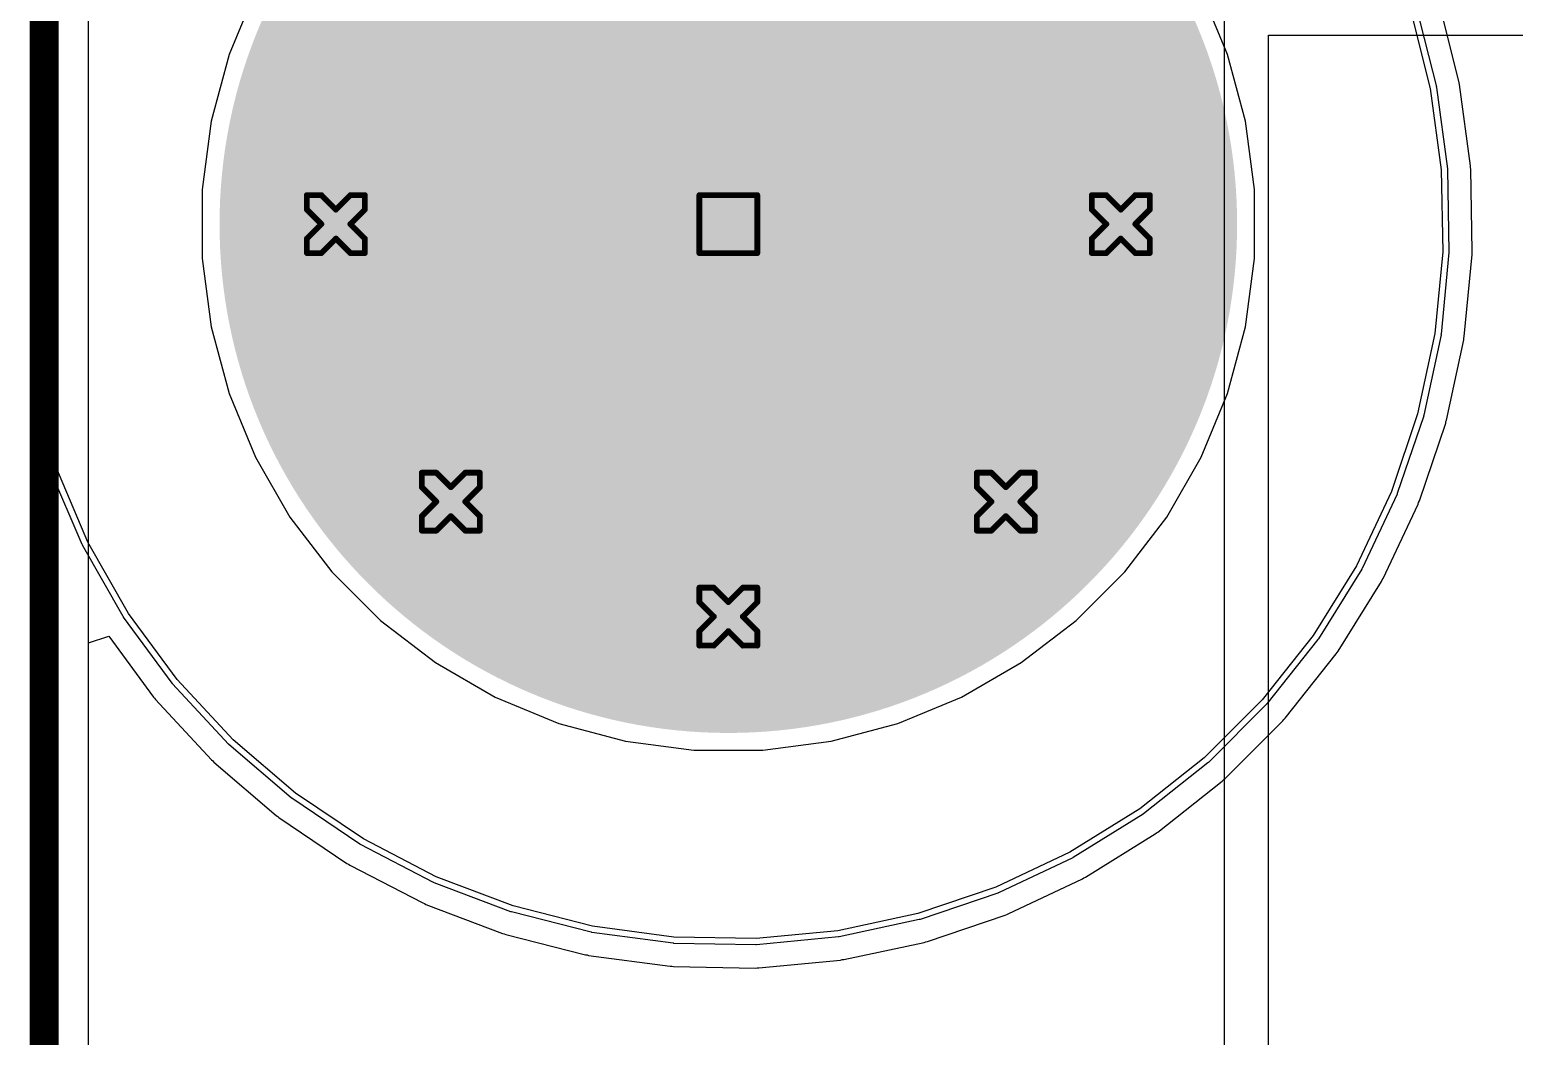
# Model space of a CAD drawing. Header units: inches. Extents: x -11 to 5379, y 0 to 5429.
# Drawn here: x -0.13 to 12.89, y 96.88 to 105.7 of the extents above; entities that cross this region are included whole.
import ezdxf

# ---------------------------------------------------------------- set-up
doc = ezdxf.new("R2010")
doc.units = ezdxf.units.IN
for name, color, linetype in [('Board Outline', 216, 'Continuous'), ('Bottom Layer', 5, 'Continuous'), ('Bottom Solder', 6, 'Continuous'), ('Drill Drawing', 1, 'Continuous'), ('GND', 16, 'Continuous'), ('Multi-Layer', 9, 'Continuous'), ('Pad Holes', 156, 'Continuous'), ('PWR', 76, 'Continuous'), ('Top Layer', 1, 'Continuous'), ('Top Solder', 216, 'Continuous'), ('Via Holes', 16, 'Continuous')]:
    doc.layers.add(name, color=color, linetype=linetype)

msp = doc.modelspace()

# ---------------------------------------------------------------- hatches: boundary and pattern name
at = {"layer": 'Bottom Layer'}
h = msp.add_hatch(color=5, dxfattribs=at)
edge = h.paths.add_edge_path()
edge.add_arc((6, 104), 4.36, 0, 360)
h = msp.add_hatch(color=5, dxfattribs=at)
edge = h.paths.add_edge_path()
edge.add_arc((2.558, 104), 0.3, 0, 360)
h = msp.add_hatch(color=5, dxfattribs=at)
edge = h.paths.add_edge_path()
edge.add_arc((9.442, 104), 0.3, 0, 360)
h = msp.add_hatch(color=5, dxfattribs=at)
edge = h.paths.add_edge_path()
edge.add_arc((3.566, 101.566), 0.3, 0, 360)
h = msp.add_hatch(color=5, dxfattribs=at)
edge = h.paths.add_edge_path()
edge.add_arc((8.434, 101.566), 0.3, 0, 360)
h = msp.add_hatch(color=5, dxfattribs=at)
edge = h.paths.add_edge_path()
edge.add_arc((6, 100.558), 0.3, 0, 360)
at = {"layer": 'Bottom Solder'}
h = msp.add_hatch(color=6, dxfattribs=at)
edge = h.paths.add_edge_path()
edge.add_arc((6, 104), 4.462, 0, 360)
at = {"layer": 'GND'}
h = msp.add_hatch(color=16, dxfattribs=at)
edge = h.paths.add_edge_path()
edge.add_arc((6, 104), 4.36, 0, 360)
h = msp.add_hatch(color=16, dxfattribs=at)
edge = h.paths.add_edge_path()
edge.add_arc((2.558, 104), 0.3, 0, 360)
h = msp.add_hatch(color=16, dxfattribs=at)
edge = h.paths.add_edge_path()
edge.add_arc((9.442, 104), 0.3, 0, 360)
h = msp.add_hatch(color=16, dxfattribs=at)
edge = h.paths.add_edge_path()
edge.add_arc((3.566, 101.566), 0.3, 0, 360)
h = msp.add_hatch(color=16, dxfattribs=at)
edge = h.paths.add_edge_path()
edge.add_arc((8.434, 101.566), 0.3, 0, 360)
h = msp.add_hatch(color=16, dxfattribs=at)
edge = h.paths.add_edge_path()
edge.add_arc((6, 100.558), 0.3, 0, 360)
at = {"layer": 'Multi-Layer'}
h = msp.add_hatch(color=9, dxfattribs=at)
edge = h.paths.add_edge_path()
edge.add_arc((6, 104), 4.36, 0, 360)
at = {"layer": 'Pad Holes'}
h = msp.add_hatch(color=7, dxfattribs=at)
edge = h.paths.add_edge_path()
edge.add_arc((6, 104), 2.5, 0, 360)
at = {"layer": 'PWR'}
h = msp.add_hatch(color=76, dxfattribs=at)
edge = h.paths.add_edge_path()
edge.add_arc((6, 104), 4.36, 0, 360)
h = msp.add_hatch(color=76, dxfattribs=at)
edge = h.paths.add_edge_path()
edge.add_arc((2.558, 104), 0.3, 0, 360)
h = msp.add_hatch(color=76, dxfattribs=at)
edge = h.paths.add_edge_path()
edge.add_arc((9.442, 104), 0.3, 0, 360)
h = msp.add_hatch(color=76, dxfattribs=at)
edge = h.paths.add_edge_path()
edge.add_arc((3.566, 101.566), 0.3, 0, 360)
h = msp.add_hatch(color=76, dxfattribs=at)
edge = h.paths.add_edge_path()
edge.add_arc((8.434, 101.566), 0.3, 0, 360)
h = msp.add_hatch(color=76, dxfattribs=at)
edge = h.paths.add_edge_path()
edge.add_arc((6, 100.558), 0.3, 0, 360)
at = {"layer": 'Top Layer'}
h = msp.add_hatch(color=1, dxfattribs=at)
edge = h.paths.add_edge_path()
edge.add_arc((6, 104), 4.36, 0, 360)
h = msp.add_hatch(color=1, dxfattribs=at)
edge = h.paths.add_edge_path()
edge.add_arc((2.558, 104), 0.3, 0, 360)
h = msp.add_hatch(color=1, dxfattribs=at)
edge = h.paths.add_edge_path()
edge.add_arc((9.442, 104), 0.3, 0, 360)
h = msp.add_hatch(color=1, dxfattribs=at)
edge = h.paths.add_edge_path()
edge.add_arc((3.566, 101.566), 0.3, 0, 360)
h = msp.add_hatch(color=1, dxfattribs=at)
edge = h.paths.add_edge_path()
edge.add_arc((8.434, 101.566), 0.3, 0, 360)
h = msp.add_hatch(color=1, dxfattribs=at)
edge = h.paths.add_edge_path()
edge.add_arc((6, 100.558), 0.3, 0, 360)
at = {"layer": 'Top Solder'}
h = msp.add_hatch(color=216, dxfattribs=at)
edge = h.paths.add_edge_path()
edge.add_arc((6, 104), 4.462, 0, 360)
at = {"layer": 'Via Holes'}
h = msp.add_hatch(color=7, dxfattribs=at)
edge = h.paths.add_edge_path()
edge.add_arc((2.558, 104), 0.15, 0, 360)
h = msp.add_hatch(color=7, dxfattribs=at)
edge = h.paths.add_edge_path()
edge.add_arc((9.442, 104), 0.15, 0, 360)
h = msp.add_hatch(color=7, dxfattribs=at)
edge = h.paths.add_edge_path()
edge.add_arc((3.566, 101.566), 0.15, 0, 360)
h = msp.add_hatch(color=7, dxfattribs=at)
edge = h.paths.add_edge_path()
edge.add_arc((8.434, 101.566), 0.15, 0, 360)
h = msp.add_hatch(color=7, dxfattribs=at)
edge = h.paths.add_edge_path()
edge.add_arc((6, 100.558), 0.15, 0, 360)

# ---------------------------------------------------------------- linework, layer by layer
at = {"layer": 'Board Outline'}
msp.add_lwpolyline([(0, 0, 0.254, 0.254, 0), (0, 110, 0.254, 0.254, 0)], format="xyseb", dxfattribs=at)
at = {"layer": 'Bottom Layer'}
for p, q in [((0, 102.22), (0, 110)), ((11.979, 105.888), (12.156, 105.19)), ((12.407, 105.254), (12.23, 105.951)), ((12.408, 105.239), (12.407, 105.254)), ((12.413, 105.224), (12.408, 105.239)), ((12.509, 104.511), (12.413, 105.224)), ((12.156, 105.19), (12.252, 104.477)), ((12.252, 104.477), (12.265, 103.757)), ((12.508, 104.496), (12.509, 104.511)), ((12.511, 104.481), (12.508, 104.496)), ((12.524, 103.762), (12.511, 104.481)), ((12.265, 103.757), (12.196, 103.04)), ((12.454, 103.015), (12.523, 103.732)), ((12.522, 103.747), (12.524, 103.762)), ((12.523, 103.732), (12.522, 103.747)), ((12.196, 103.04), (12.045, 102.336)), ((12.449, 102.986), (12.45, 103.001)), ((12.45, 103.001), (12.454, 103.015)), ((12.299, 102.282), (12.449, 102.986)), ((12.045, 102.336), (11.815, 101.655)), ((-0.001, 102.219), (0, 102.22)), ((0.102, 101.874), (-0.001, 102.219)), ((-0.001, 102.219), (-0.001, 102.219)), ((12.06, 101.572), (12.291, 102.254)), ((12.291, 102.254), (12.293, 102.268)), ((12.293, 102.268), (12.299, 102.282)), ((0.384, 101.212), (0.102, 101.874)), ((11.815, 101.655), (11.508, 101.004)), ((12.049, 101.544), (12.053, 101.559)), ((12.053, 101.559), (12.06, 101.572)), ((11.742, 100.893), (12.049, 101.544)), ((0.741, 100.586), (0.384, 101.212)), ((11.508, 101.004), (11.128, 100.392)), ((11.348, 100.255), (11.728, 100.867)), ((11.728, 100.867), (11.733, 100.881)), ((11.733, 100.881), (11.742, 100.893)), ((1.167, 100.006), (0.741, 100.586)), ((0.388, 100.328), (0.566, 100.386)), ((0.566, 100.386), (0.958, 99.853)), ((11.128, 100.392), (10.681, 99.828)), ((0.388, 9.672), (0.388, 100.328)), ((11.338, 100.244), (11.348, 100.255)), ((10.883, 99.667), (11.331, 100.231)), ((11.331, 100.231), (11.338, 100.244)), ((1.656, 99.479), (1.167, 100.006)), ((0.958, 99.853), (0.969, 99.843)), ((0.969, 99.843), (0.977, 99.83)), ((0.977, 99.83), (1.466, 99.302)), ((10.681, 99.828), (10.172, 99.319)), ((10.355, 99.136), (10.864, 99.645)), ((10.864, 99.645), (10.872, 99.657)), ((10.872, 99.657), (10.883, 99.667)), ((2.203, 99.01), (1.656, 99.479)), ((1.466, 99.302), (1.479, 99.294)), ((1.479, 99.294), (1.488, 99.282)), ((1.488, 99.282), (2.035, 98.814)), ((10.172, 99.319), (9.608, 98.872)), ((9.768, 98.669), (10.332, 99.116)), ((10.332, 99.116), (10.342, 99.128)), ((10.342, 99.128), (10.355, 99.136)), ((2.8, 98.608), (2.203, 99.01)), ((9.608, 98.872), (8.996, 98.492)), ((2.035, 98.814), (2.048, 98.806)), ((2.048, 98.806), (2.058, 98.796)), ((2.058, 98.796), (2.655, 98.393)), ((3.439, 98.277), (2.8, 98.608)), ((9.133, 98.272), (9.744, 98.652)), ((9.744, 98.652), (9.755, 98.662)), ((9.755, 98.662), (9.768, 98.669)), ((8.996, 98.492), (8.345, 98.185)), ((2.655, 98.393), (2.669, 98.388)), ((2.669, 98.388), (2.681, 98.378)), ((2.681, 98.378), (3.32, 98.047)), ((4.112, 98.021), (3.439, 98.277)), ((8.345, 98.185), (7.663, 97.955)), ((8.455, 97.951), (9.107, 98.258)), ((9.107, 98.258), (9.119, 98.267)), ((9.119, 98.267), (9.133, 98.272)), ((3.32, 98.047), (3.334, 98.043)), ((3.334, 98.043), (3.347, 98.035)), ((3.347, 98.035), (4.02, 97.779)), ((4.81, 97.844), (4.112, 98.021)), ((7.663, 97.955), (6.959, 97.804)), ((7.746, 97.709), (8.428, 97.94)), ((8.428, 97.94), (8.441, 97.947)), ((8.441, 97.947), (8.455, 97.951)), ((5.523, 97.748), (4.81, 97.844)), ((6.959, 97.804), (6.243, 97.735)), ((4.02, 97.779), (4.035, 97.777)), ((4.035, 97.777), (4.048, 97.77)), ((4.048, 97.77), (4.746, 97.593)), ((6.243, 97.735), (5.523, 97.748)), ((7.013, 97.551), (7.717, 97.701)), ((7.717, 97.701), (7.731, 97.707)), ((7.731, 97.707), (7.746, 97.709)), ((4.746, 97.593), (4.761, 97.592)), ((4.761, 97.592), (4.775, 97.587)), ((4.775, 97.587), (5.489, 97.492)), ((6.268, 97.477), (6.984, 97.546)), ((6.984, 97.546), (6.998, 97.55)), ((6.998, 97.55), (7.013, 97.551)), ((5.489, 97.492), (5.504, 97.492)), ((5.504, 97.492), (5.518, 97.489)), ((5.518, 97.489), (6.238, 97.476)), ((6.238, 97.476), (6.253, 97.478)), ((6.253, 97.478), (6.268, 97.477))]:
    msp.add_line(p, q, dxfattribs=at)
at = {"layer": 'Bottom Solder'}
for p, q in [((-0.055, 102.221), (-0.055, 110)), ((12.033, 105.901), (12.21, 105.204)), ((12.21, 105.204), (12.209, 105.2)), ((12.209, 105.2), (12.211, 105.197)), ((12.211, 105.197), (12.307, 104.484)), ((12.307, 104.484), (12.306, 104.481)), ((12.306, 104.481), (12.307, 104.478)), ((12.307, 104.478), (12.32, 103.758)), ((12.32, 103.752), (12.251, 103.035)), ((12.32, 103.758), (12.319, 103.755)), ((12.319, 103.755), (12.32, 103.752)), ((12.25, 103.029), (12.099, 102.325)), ((12.251, 103.035), (12.249, 103.032)), ((12.249, 103.032), (12.25, 103.029)), ((-0.056, 102.219), (-0.055, 102.221)), ((-0.053, 102.211), (-0.056, 102.219)), ((-0.054, 102.203), (-0.053, 102.211)), ((12.098, 102.319), (11.867, 101.637)), ((12.099, 102.325), (12.097, 102.322)), ((12.097, 102.322), (12.098, 102.319)), ((0.049, 101.858), (-0.054, 102.203)), ((0.051, 101.855), (0.049, 101.858)), ((0.051, 101.852), (0.051, 101.855)), ((0.333, 101.19), (0.051, 101.852)), ((11.865, 101.631), (11.558, 100.98)), ((11.867, 101.637), (11.865, 101.634)), ((11.865, 101.634), (11.865, 101.631)), ((0.336, 101.188), (0.333, 101.19)), ((0.336, 101.184), (0.336, 101.188)), ((0.693, 100.559), (0.336, 101.184)), ((11.555, 100.974), (11.175, 100.363)), ((11.558, 100.98), (11.555, 100.978)), ((11.555, 100.978), (11.555, 100.974)), ((0.695, 100.557), (0.693, 100.559)), ((0.696, 100.554), (0.695, 100.557)), ((1.122, 99.974), (0.696, 100.554)), ((11.171, 100.358), (10.724, 99.794)), ((11.172, 100.361), (11.171, 100.358)), ((11.175, 100.363), (11.172, 100.361)), ((1.125, 99.972), (1.122, 99.974)), ((1.126, 99.969), (1.125, 99.972)), ((1.616, 99.441), (1.126, 99.969)), ((10.72, 99.789), (10.211, 99.28)), ((10.721, 99.792), (10.72, 99.789)), ((10.724, 99.794), (10.721, 99.792)), ((1.619, 99.44), (1.616, 99.441)), ((1.62, 99.437), (1.619, 99.44)), ((2.167, 98.968), (1.62, 99.437)), ((10.206, 99.276), (9.642, 98.829)), ((10.207, 99.279), (10.206, 99.276)), ((10.211, 99.28), (10.207, 99.279)), ((2.17, 98.967), (2.167, 98.968)), ((2.172, 98.965), (2.17, 98.967)), ((2.769, 98.562), (2.172, 98.965)), ((9.637, 98.825), (9.025, 98.445)), ((9.639, 98.828), (9.637, 98.825)), ((9.642, 98.829), (9.639, 98.828)), ((2.772, 98.562), (2.769, 98.562)), ((2.775, 98.559), (2.772, 98.562)), ((3.414, 98.228), (2.775, 98.559)), ((9.02, 98.442), (8.369, 98.135)), ((9.022, 98.445), (9.02, 98.442)), ((9.025, 98.445), (9.022, 98.445)), ((3.417, 98.228), (3.414, 98.228)), ((3.419, 98.225), (3.417, 98.228)), ((4.092, 97.969), (3.419, 98.225)), ((8.363, 98.133), (7.681, 97.902)), ((8.365, 98.135), (8.363, 98.133)), ((8.369, 98.135), (8.365, 98.135)), ((4.096, 97.97), (4.092, 97.969)), ((4.098, 97.968), (4.096, 97.97)), ((4.796, 97.791), (4.098, 97.968)), ((4.799, 97.791), (4.796, 97.791)), ((4.802, 97.789), (4.799, 97.791)), ((5.516, 97.694), (4.802, 97.789)), ((7.675, 97.901), (6.971, 97.75)), ((7.677, 97.903), (7.675, 97.901)), ((7.681, 97.902), (7.677, 97.903)), ((5.519, 97.694), (5.516, 97.694)), ((5.522, 97.693), (5.519, 97.694)), ((6.242, 97.68), (5.522, 97.693)), ((6.245, 97.681), (6.242, 97.68)), ((6.248, 97.68), (6.245, 97.681)), ((6.965, 97.749), (6.248, 97.68)), ((6.967, 97.75), (6.965, 97.749)), ((6.971, 97.75), (6.967, 97.75))]:
    msp.add_line(p, q, dxfattribs=at)
at = {"layer": 'Drill Drawing'}
for points in [[(2.304, 104.127, 0.0508, 0.0508, 0), (2.304, 104.254, 0.0508, 0.0508, 0)], [(2.304, 104.254, 0.0508, 0.0508, 0), (2.431, 104.254, 0.0508, 0.0508, 0)], [(2.431, 104.254, 0.0508, 0.0508, 0), (2.558, 104.127, 0.0508, 0.0508, 0)], [(2.558, 104.127, 0.0508, 0.0508, 0), (2.685, 104.254, 0.0508, 0.0508, 0)], [(2.685, 104.254, 0.0508, 0.0508, 0), (2.812, 104.254, 0.0508, 0.0508, 0)], [(2.812, 104.127, 0.0508, 0.0508, 0), (2.812, 104.254, 0.0508, 0.0508, 0)], [(5.746, 104.254, 0.0508, 0.0508, 0), (6.254, 104.254, 0.0508, 0.0508, 0)], [(5.746, 103.746, 0.0508, 0.0508, 0), (5.746, 104.254, 0.0508, 0.0508, 0)], [(6.254, 103.746, 0.0508, 0.0508, 0), (6.254, 104.254, 0.0508, 0.0508, 0)], [(9.188, 104.127, 0.0508, 0.0508, 0), (9.188, 104.254, 0.0508, 0.0508, 0)], [(9.188, 104.254, 0.0508, 0.0508, 0), (9.315, 104.254, 0.0508, 0.0508, 0)], [(9.315, 104.254, 0.0508, 0.0508, 0), (9.442, 104.127, 0.0508, 0.0508, 0)], [(9.442, 104.127, 0.0508, 0.0508, 0), (9.569, 104.254, 0.0508, 0.0508, 0)], [(9.569, 104.254, 0.0508, 0.0508, 0), (9.696, 104.254, 0.0508, 0.0508, 0)], [(9.696, 104.127, 0.0508, 0.0508, 0), (9.696, 104.254, 0.0508, 0.0508, 0)], [(2.304, 104.127, 0.0508, 0.0508, 0), (2.431, 104, 0.0508, 0.0508, 0)], [(2.685, 104, 0.0508, 0.0508, 0), (2.812, 104.127, 0.0508, 0.0508, 0)], [(9.188, 104.127, 0.0508, 0.0508, 0), (9.315, 104, 0.0508, 0.0508, 0)], [(9.569, 104, 0.0508, 0.0508, 0), (9.696, 104.127, 0.0508, 0.0508, 0)], [(2.304, 103.873, 0.0508, 0.0508, 0), (2.431, 104, 0.0508, 0.0508, 0)], [(2.685, 104, 0.0508, 0.0508, 0), (2.812, 103.873, 0.0508, 0.0508, 0)], [(9.188, 103.873, 0.0508, 0.0508, 0), (9.315, 104, 0.0508, 0.0508, 0)], [(9.569, 104, 0.0508, 0.0508, 0), (9.696, 103.873, 0.0508, 0.0508, 0)], [(2.304, 103.746, 0.0508, 0.0508, 0), (2.304, 103.873, 0.0508, 0.0508, 0)], [(2.304, 103.746, 0.0508, 0.0508, 0), (2.431, 103.746, 0.0508, 0.0508, 0)], [(2.431, 103.746, 0.0508, 0.0508, 0), (2.558, 103.873, 0.0508, 0.0508, 0)], [(2.558, 103.873, 0.0508, 0.0508, 0), (2.685, 103.746, 0.0508, 0.0508, 0)], [(2.685, 103.746, 0.0508, 0.0508, 0), (2.812, 103.746, 0.0508, 0.0508, 0)], [(2.812, 103.746, 0.0508, 0.0508, 0), (2.812, 103.873, 0.0508, 0.0508, 0)], [(5.746, 103.746, 0.0508, 0.0508, 0), (6.254, 103.746, 0.0508, 0.0508, 0)], [(9.188, 103.746, 0.0508, 0.0508, 0), (9.188, 103.873, 0.0508, 0.0508, 0)], [(9.188, 103.746, 0.0508, 0.0508, 0), (9.315, 103.746, 0.0508, 0.0508, 0)], [(9.315, 103.746, 0.0508, 0.0508, 0), (9.442, 103.873, 0.0508, 0.0508, 0)], [(9.442, 103.873, 0.0508, 0.0508, 0), (9.569, 103.746, 0.0508, 0.0508, 0)], [(9.569, 103.746, 0.0508, 0.0508, 0), (9.696, 103.746, 0.0508, 0.0508, 0)], [(9.696, 103.746, 0.0508, 0.0508, 0), (9.696, 103.873, 0.0508, 0.0508, 0)], [(3.312, 101.693, 0.0508, 0.0508, 0), (3.312, 101.82, 0.0508, 0.0508, 0)], [(3.312, 101.82, 0.0508, 0.0508, 0), (3.439, 101.82, 0.0508, 0.0508, 0)], [(3.439, 101.82, 0.0508, 0.0508, 0), (3.566, 101.693, 0.0508, 0.0508, 0)], [(3.566, 101.693, 0.0508, 0.0508, 0), (3.693, 101.82, 0.0508, 0.0508, 0)], [(3.693, 101.82, 0.0508, 0.0508, 0), (3.82, 101.82, 0.0508, 0.0508, 0)], [(3.82, 101.693, 0.0508, 0.0508, 0), (3.82, 101.82, 0.0508, 0.0508, 0)], [(8.18, 101.693, 0.0508, 0.0508, 0), (8.18, 101.82, 0.0508, 0.0508, 0)], [(8.18, 101.82, 0.0508, 0.0508, 0), (8.307, 101.82, 0.0508, 0.0508, 0)], [(8.307, 101.82, 0.0508, 0.0508, 0), (8.434, 101.693, 0.0508, 0.0508, 0)], [(8.434, 101.693, 0.0508, 0.0508, 0), (8.561, 101.82, 0.0508, 0.0508, 0)], [(8.561, 101.82, 0.0508, 0.0508, 0), (8.688, 101.82, 0.0508, 0.0508, 0)], [(8.688, 101.693, 0.0508, 0.0508, 0), (8.688, 101.82, 0.0508, 0.0508, 0)], [(3.312, 101.693, 0.0508, 0.0508, 0), (3.439, 101.566, 0.0508, 0.0508, 0)], [(3.693, 101.566, 0.0508, 0.0508, 0), (3.82, 101.693, 0.0508, 0.0508, 0)], [(8.18, 101.693, 0.0508, 0.0508, 0), (8.307, 101.566, 0.0508, 0.0508, 0)], [(8.561, 101.566, 0.0508, 0.0508, 0), (8.688, 101.693, 0.0508, 0.0508, 0)], [(3.312, 101.439, 0.0508, 0.0508, 0), (3.439, 101.566, 0.0508, 0.0508, 0)], [(3.693, 101.566, 0.0508, 0.0508, 0), (3.82, 101.439, 0.0508, 0.0508, 0)], [(8.18, 101.439, 0.0508, 0.0508, 0), (8.307, 101.566, 0.0508, 0.0508, 0)], [(8.561, 101.566, 0.0508, 0.0508, 0), (8.688, 101.439, 0.0508, 0.0508, 0)], [(3.312, 101.312, 0.0508, 0.0508, 0), (3.312, 101.439, 0.0508, 0.0508, 0)], [(3.439, 101.312, 0.0508, 0.0508, 0), (3.566, 101.439, 0.0508, 0.0508, 0)], [(3.566, 101.439, 0.0508, 0.0508, 0), (3.693, 101.312, 0.0508, 0.0508, 0)], [(3.82, 101.312, 0.0508, 0.0508, 0), (3.82, 101.439, 0.0508, 0.0508, 0)], [(8.18, 101.312, 0.0508, 0.0508, 0), (8.18, 101.439, 0.0508, 0.0508, 0)], [(8.307, 101.312, 0.0508, 0.0508, 0), (8.434, 101.439, 0.0508, 0.0508, 0)], [(8.434, 101.439, 0.0508, 0.0508, 0), (8.561, 101.312, 0.0508, 0.0508, 0)], [(8.688, 101.312, 0.0508, 0.0508, 0), (8.688, 101.439, 0.0508, 0.0508, 0)], [(3.312, 101.312, 0.0508, 0.0508, 0), (3.439, 101.312, 0.0508, 0.0508, 0)], [(3.693, 101.312, 0.0508, 0.0508, 0), (3.82, 101.312, 0.0508, 0.0508, 0)], [(8.18, 101.312, 0.0508, 0.0508, 0), (8.307, 101.312, 0.0508, 0.0508, 0)], [(8.561, 101.312, 0.0508, 0.0508, 0), (8.688, 101.312, 0.0508, 0.0508, 0)], [(5.746, 100.685, 0.0508, 0.0508, 0), (5.746, 100.812, 0.0508, 0.0508, 0)], [(5.746, 100.812, 0.0508, 0.0508, 0), (5.873, 100.812, 0.0508, 0.0508, 0)], [(5.873, 100.812, 0.0508, 0.0508, 0), (6, 100.685, 0.0508, 0.0508, 0)], [(6, 100.685, 0.0508, 0.0508, 0), (6.127, 100.812, 0.0508, 0.0508, 0)], [(6.127, 100.812, 0.0508, 0.0508, 0), (6.254, 100.812, 0.0508, 0.0508, 0)], [(6.254, 100.685, 0.0508, 0.0508, 0), (6.254, 100.812, 0.0508, 0.0508, 0)], [(5.746, 100.685, 0.0508, 0.0508, 0), (5.873, 100.558, 0.0508, 0.0508, 0)], [(6.127, 100.558, 0.0508, 0.0508, 0), (6.254, 100.685, 0.0508, 0.0508, 0)], [(5.746, 100.431, 0.0508, 0.0508, 0), (5.873, 100.558, 0.0508, 0.0508, 0)], [(6.127, 100.558, 0.0508, 0.0508, 0), (6.254, 100.431, 0.0508, 0.0508, 0)], [(5.746, 100.304, 0.0508, 0.0508, 0), (5.746, 100.431, 0.0508, 0.0508, 0)], [(5.873, 100.304, 0.0508, 0.0508, 0), (6, 100.431, 0.0508, 0.0508, 0)], [(6, 100.431, 0.0508, 0.0508, 0), (6.127, 100.304, 0.0508, 0.0508, 0)], [(6.254, 100.304, 0.0508, 0.0508, 0), (6.254, 100.431, 0.0508, 0.0508, 0)], [(5.746, 100.304, 0.0508, 0.0508, 0), (5.873, 100.304, 0.0508, 0.0508, 0)], [(6.127, 100.304, 0.0508, 0.0508, 0), (6.254, 100.304, 0.0508, 0.0508, 0)]]:
    msp.add_lwpolyline(points, format="xyseb", dxfattribs=at)
for points in [[(2.291, 104.254, 0.0254, 0.0254, 1), (2.317, 104.254, 0.0254, 0.0254, 1)], [(2.291, 104.254, 0.0254, 0.0254, 1), (2.317, 104.254, 0.0254, 0.0254, 1)], [(2.418, 104.254, 0.0254, 0.0254, 1), (2.444, 104.254, 0.0254, 0.0254, 1)], [(2.418, 104.254, 0.0254, 0.0254, 1), (2.444, 104.254, 0.0254, 0.0254, 1)], [(2.672, 104.254, 0.0254, 0.0254, 1), (2.698, 104.254, 0.0254, 0.0254, 1)], [(2.672, 104.254, 0.0254, 0.0254, 1), (2.698, 104.254, 0.0254, 0.0254, 1)], [(2.799, 104.254, 0.0254, 0.0254, 1), (2.825, 104.254, 0.0254, 0.0254, 1)], [(2.799, 104.254, 0.0254, 0.0254, 1), (2.825, 104.254, 0.0254, 0.0254, 1)], [(5.733, 104.254, 0.0254, 0.0254, 1), (5.759, 104.254, 0.0254, 0.0254, 1)], [(5.733, 104.254, 0.0254, 0.0254, 1), (5.759, 104.254, 0.0254, 0.0254, 1)], [(6.241, 104.254, 0.0254, 0.0254, 1), (6.267, 104.254, 0.0254, 0.0254, 1)], [(6.241, 104.254, 0.0254, 0.0254, 1), (6.267, 104.254, 0.0254, 0.0254, 1)], [(9.175, 104.254, 0.0254, 0.0254, 1), (9.201, 104.254, 0.0254, 0.0254, 1)], [(9.175, 104.254, 0.0254, 0.0254, 1), (9.201, 104.254, 0.0254, 0.0254, 1)], [(9.302, 104.254, 0.0254, 0.0254, 1), (9.328, 104.254, 0.0254, 0.0254, 1)], [(9.302, 104.254, 0.0254, 0.0254, 1), (9.328, 104.254, 0.0254, 0.0254, 1)], [(9.556, 104.254, 0.0254, 0.0254, 1), (9.582, 104.254, 0.0254, 0.0254, 1)], [(9.556, 104.254, 0.0254, 0.0254, 1), (9.582, 104.254, 0.0254, 0.0254, 1)], [(9.683, 104.254, 0.0254, 0.0254, 1), (9.709, 104.254, 0.0254, 0.0254, 1)], [(9.683, 104.254, 0.0254, 0.0254, 1), (9.709, 104.254, 0.0254, 0.0254, 1)], [(2.291, 104.127, 0.0254, 0.0254, 1), (2.317, 104.127, 0.0254, 0.0254, 1)], [(2.291, 104.127, 0.0254, 0.0254, 1), (2.317, 104.127, 0.0254, 0.0254, 1)], [(2.545, 104.127, 0.0254, 0.0254, 1), (2.571, 104.127, 0.0254, 0.0254, 1)], [(2.545, 104.127, 0.0254, 0.0254, 1), (2.571, 104.127, 0.0254, 0.0254, 1)], [(2.799, 104.127, 0.0254, 0.0254, 1), (2.825, 104.127, 0.0254, 0.0254, 1)], [(2.799, 104.127, 0.0254, 0.0254, 1), (2.825, 104.127, 0.0254, 0.0254, 1)], [(9.175, 104.127, 0.0254, 0.0254, 1), (9.201, 104.127, 0.0254, 0.0254, 1)], [(9.175, 104.127, 0.0254, 0.0254, 1), (9.201, 104.127, 0.0254, 0.0254, 1)], [(9.429, 104.127, 0.0254, 0.0254, 1), (9.455, 104.127, 0.0254, 0.0254, 1)], [(9.429, 104.127, 0.0254, 0.0254, 1), (9.455, 104.127, 0.0254, 0.0254, 1)], [(9.683, 104.127, 0.0254, 0.0254, 1), (9.709, 104.127, 0.0254, 0.0254, 1)], [(9.683, 104.127, 0.0254, 0.0254, 1), (9.709, 104.127, 0.0254, 0.0254, 1)], [(2.418, 104, 0.0254, 0.0254, 1), (2.444, 104, 0.0254, 0.0254, 1)], [(2.418, 104, 0.0254, 0.0254, 1), (2.444, 104, 0.0254, 0.0254, 1)], [(2.672, 104, 0.0254, 0.0254, 1), (2.698, 104, 0.0254, 0.0254, 1)], [(2.672, 104, 0.0254, 0.0254, 1), (2.698, 104, 0.0254, 0.0254, 1)], [(9.302, 104, 0.0254, 0.0254, 1), (9.328, 104, 0.0254, 0.0254, 1)], [(9.302, 104, 0.0254, 0.0254, 1), (9.328, 104, 0.0254, 0.0254, 1)], [(9.556, 104, 0.0254, 0.0254, 1), (9.582, 104, 0.0254, 0.0254, 1)], [(9.556, 104, 0.0254, 0.0254, 1), (9.582, 104, 0.0254, 0.0254, 1)], [(2.291, 103.873, 0.0254, 0.0254, 1), (2.317, 103.873, 0.0254, 0.0254, 1)], [(2.291, 103.873, 0.0254, 0.0254, 1), (2.317, 103.873, 0.0254, 0.0254, 1)], [(2.291, 103.746, 0.0254, 0.0254, 1), (2.317, 103.746, 0.0254, 0.0254, 1)], [(2.291, 103.746, 0.0254, 0.0254, 1), (2.317, 103.746, 0.0254, 0.0254, 1)], [(2.418, 103.746, 0.0254, 0.0254, 1), (2.444, 103.746, 0.0254, 0.0254, 1)], [(2.418, 103.746, 0.0254, 0.0254, 1), (2.444, 103.746, 0.0254, 0.0254, 1)], [(2.545, 103.873, 0.0254, 0.0254, 1), (2.571, 103.873, 0.0254, 0.0254, 1)], [(2.545, 103.873, 0.0254, 0.0254, 1), (2.571, 103.873, 0.0254, 0.0254, 1)], [(2.672, 103.746, 0.0254, 0.0254, 1), (2.698, 103.746, 0.0254, 0.0254, 1)], [(2.672, 103.746, 0.0254, 0.0254, 1), (2.698, 103.746, 0.0254, 0.0254, 1)], [(2.799, 103.873, 0.0254, 0.0254, 1), (2.825, 103.873, 0.0254, 0.0254, 1)], [(2.799, 103.873, 0.0254, 0.0254, 1), (2.825, 103.873, 0.0254, 0.0254, 1)], [(2.799, 103.746, 0.0254, 0.0254, 1), (2.825, 103.746, 0.0254, 0.0254, 1)], [(2.799, 103.746, 0.0254, 0.0254, 1), (2.825, 103.746, 0.0254, 0.0254, 1)], [(5.733, 103.746, 0.0254, 0.0254, 1), (5.759, 103.746, 0.0254, 0.0254, 1)], [(5.733, 103.746, 0.0254, 0.0254, 1), (5.759, 103.746, 0.0254, 0.0254, 1)], [(6.241, 103.746, 0.0254, 0.0254, 1), (6.267, 103.746, 0.0254, 0.0254, 1)], [(6.241, 103.746, 0.0254, 0.0254, 1), (6.267, 103.746, 0.0254, 0.0254, 1)], [(9.175, 103.873, 0.0254, 0.0254, 1), (9.201, 103.873, 0.0254, 0.0254, 1)], [(9.175, 103.873, 0.0254, 0.0254, 1), (9.201, 103.873, 0.0254, 0.0254, 1)], [(9.175, 103.746, 0.0254, 0.0254, 1), (9.201, 103.746, 0.0254, 0.0254, 1)], [(9.175, 103.746, 0.0254, 0.0254, 1), (9.201, 103.746, 0.0254, 0.0254, 1)], [(9.302, 103.746, 0.0254, 0.0254, 1), (9.328, 103.746, 0.0254, 0.0254, 1)], [(9.302, 103.746, 0.0254, 0.0254, 1), (9.328, 103.746, 0.0254, 0.0254, 1)], [(9.429, 103.873, 0.0254, 0.0254, 1), (9.455, 103.873, 0.0254, 0.0254, 1)], [(9.429, 103.873, 0.0254, 0.0254, 1), (9.455, 103.873, 0.0254, 0.0254, 1)], [(9.556, 103.746, 0.0254, 0.0254, 1), (9.582, 103.746, 0.0254, 0.0254, 1)], [(9.556, 103.746, 0.0254, 0.0254, 1), (9.582, 103.746, 0.0254, 0.0254, 1)], [(9.683, 103.873, 0.0254, 0.0254, 1), (9.709, 103.873, 0.0254, 0.0254, 1)], [(9.683, 103.873, 0.0254, 0.0254, 1), (9.709, 103.873, 0.0254, 0.0254, 1)], [(9.683, 103.746, 0.0254, 0.0254, 1), (9.709, 103.746, 0.0254, 0.0254, 1)], [(9.683, 103.746, 0.0254, 0.0254, 1), (9.709, 103.746, 0.0254, 0.0254, 1)], [(3.299, 101.82, 0.0254, 0.0254, 1), (3.325, 101.82, 0.0254, 0.0254, 1)], [(3.299, 101.82, 0.0254, 0.0254, 1), (3.325, 101.82, 0.0254, 0.0254, 1)], [(3.426, 101.82, 0.0254, 0.0254, 1), (3.452, 101.82, 0.0254, 0.0254, 1)], [(3.426, 101.82, 0.0254, 0.0254, 1), (3.452, 101.82, 0.0254, 0.0254, 1)], [(3.68, 101.82, 0.0254, 0.0254, 1), (3.706, 101.82, 0.0254, 0.0254, 1)], [(3.68, 101.82, 0.0254, 0.0254, 1), (3.706, 101.82, 0.0254, 0.0254, 1)], [(3.807, 101.82, 0.0254, 0.0254, 1), (3.833, 101.82, 0.0254, 0.0254, 1)], [(3.807, 101.82, 0.0254, 0.0254, 1), (3.833, 101.82, 0.0254, 0.0254, 1)], [(8.167, 101.82, 0.0254, 0.0254, 1), (8.193, 101.82, 0.0254, 0.0254, 1)], [(8.167, 101.82, 0.0254, 0.0254, 1), (8.193, 101.82, 0.0254, 0.0254, 1)], [(8.294, 101.82, 0.0254, 0.0254, 1), (8.32, 101.82, 0.0254, 0.0254, 1)], [(8.294, 101.82, 0.0254, 0.0254, 1), (8.32, 101.82, 0.0254, 0.0254, 1)], [(8.548, 101.82, 0.0254, 0.0254, 1), (8.574, 101.82, 0.0254, 0.0254, 1)], [(8.548, 101.82, 0.0254, 0.0254, 1), (8.574, 101.82, 0.0254, 0.0254, 1)], [(8.675, 101.82, 0.0254, 0.0254, 1), (8.701, 101.82, 0.0254, 0.0254, 1)], [(8.675, 101.82, 0.0254, 0.0254, 1), (8.701, 101.82, 0.0254, 0.0254, 1)], [(3.299, 101.693, 0.0254, 0.0254, 1), (3.325, 101.693, 0.0254, 0.0254, 1)], [(3.299, 101.693, 0.0254, 0.0254, 1), (3.325, 101.693, 0.0254, 0.0254, 1)], [(3.553, 101.693, 0.0254, 0.0254, 1), (3.579, 101.693, 0.0254, 0.0254, 1)], [(3.553, 101.693, 0.0254, 0.0254, 1), (3.579, 101.693, 0.0254, 0.0254, 1)], [(3.807, 101.693, 0.0254, 0.0254, 1), (3.833, 101.693, 0.0254, 0.0254, 1)], [(3.807, 101.693, 0.0254, 0.0254, 1), (3.833, 101.693, 0.0254, 0.0254, 1)], [(8.167, 101.693, 0.0254, 0.0254, 1), (8.193, 101.693, 0.0254, 0.0254, 1)], [(8.167, 101.693, 0.0254, 0.0254, 1), (8.193, 101.693, 0.0254, 0.0254, 1)], [(8.421, 101.693, 0.0254, 0.0254, 1), (8.447, 101.693, 0.0254, 0.0254, 1)], [(8.421, 101.693, 0.0254, 0.0254, 1), (8.447, 101.693, 0.0254, 0.0254, 1)], [(8.675, 101.693, 0.0254, 0.0254, 1), (8.701, 101.693, 0.0254, 0.0254, 1)], [(8.675, 101.693, 0.0254, 0.0254, 1), (8.701, 101.693, 0.0254, 0.0254, 1)], [(3.426, 101.566, 0.0254, 0.0254, 1), (3.452, 101.566, 0.0254, 0.0254, 1)], [(3.426, 101.566, 0.0254, 0.0254, 1), (3.452, 101.566, 0.0254, 0.0254, 1)], [(3.68, 101.566, 0.0254, 0.0254, 1), (3.706, 101.566, 0.0254, 0.0254, 1)], [(3.68, 101.566, 0.0254, 0.0254, 1), (3.706, 101.566, 0.0254, 0.0254, 1)], [(8.294, 101.566, 0.0254, 0.0254, 1), (8.32, 101.566, 0.0254, 0.0254, 1)], [(8.294, 101.566, 0.0254, 0.0254, 1), (8.32, 101.566, 0.0254, 0.0254, 1)], [(8.548, 101.566, 0.0254, 0.0254, 1), (8.574, 101.566, 0.0254, 0.0254, 1)], [(8.548, 101.566, 0.0254, 0.0254, 1), (8.574, 101.566, 0.0254, 0.0254, 1)], [(3.299, 101.439, 0.0254, 0.0254, 1), (3.325, 101.439, 0.0254, 0.0254, 1)], [(3.299, 101.439, 0.0254, 0.0254, 1), (3.325, 101.439, 0.0254, 0.0254, 1)], [(3.553, 101.439, 0.0254, 0.0254, 1), (3.579, 101.439, 0.0254, 0.0254, 1)], [(3.553, 101.439, 0.0254, 0.0254, 1), (3.579, 101.439, 0.0254, 0.0254, 1)], [(3.807, 101.439, 0.0254, 0.0254, 1), (3.833, 101.439, 0.0254, 0.0254, 1)], [(3.807, 101.439, 0.0254, 0.0254, 1), (3.833, 101.439, 0.0254, 0.0254, 1)], [(8.167, 101.439, 0.0254, 0.0254, 1), (8.193, 101.439, 0.0254, 0.0254, 1)], [(8.167, 101.439, 0.0254, 0.0254, 1), (8.193, 101.439, 0.0254, 0.0254, 1)], [(8.421, 101.439, 0.0254, 0.0254, 1), (8.447, 101.439, 0.0254, 0.0254, 1)], [(8.421, 101.439, 0.0254, 0.0254, 1), (8.447, 101.439, 0.0254, 0.0254, 1)], [(8.675, 101.439, 0.0254, 0.0254, 1), (8.701, 101.439, 0.0254, 0.0254, 1)], [(8.675, 101.439, 0.0254, 0.0254, 1), (8.701, 101.439, 0.0254, 0.0254, 1)], [(3.299, 101.312, 0.0254, 0.0254, 1), (3.325, 101.312, 0.0254, 0.0254, 1)], [(3.299, 101.312, 0.0254, 0.0254, 1), (3.325, 101.312, 0.0254, 0.0254, 1)], [(3.426, 101.312, 0.0254, 0.0254, 1), (3.452, 101.312, 0.0254, 0.0254, 1)], [(3.426, 101.312, 0.0254, 0.0254, 1), (3.452, 101.312, 0.0254, 0.0254, 1)], [(3.68, 101.312, 0.0254, 0.0254, 1), (3.706, 101.312, 0.0254, 0.0254, 1)], [(3.68, 101.312, 0.0254, 0.0254, 1), (3.706, 101.312, 0.0254, 0.0254, 1)], [(3.807, 101.312, 0.0254, 0.0254, 1), (3.833, 101.312, 0.0254, 0.0254, 1)], [(3.807, 101.312, 0.0254, 0.0254, 1), (3.833, 101.312, 0.0254, 0.0254, 1)], [(8.167, 101.312, 0.0254, 0.0254, 1), (8.193, 101.312, 0.0254, 0.0254, 1)], [(8.167, 101.312, 0.0254, 0.0254, 1), (8.193, 101.312, 0.0254, 0.0254, 1)], [(8.294, 101.312, 0.0254, 0.0254, 1), (8.32, 101.312, 0.0254, 0.0254, 1)], [(8.294, 101.312, 0.0254, 0.0254, 1), (8.32, 101.312, 0.0254, 0.0254, 1)], [(8.548, 101.312, 0.0254, 0.0254, 1), (8.574, 101.312, 0.0254, 0.0254, 1)], [(8.548, 101.312, 0.0254, 0.0254, 1), (8.574, 101.312, 0.0254, 0.0254, 1)], [(8.675, 101.312, 0.0254, 0.0254, 1), (8.701, 101.312, 0.0254, 0.0254, 1)], [(8.675, 101.312, 0.0254, 0.0254, 1), (8.701, 101.312, 0.0254, 0.0254, 1)], [(5.733, 100.812, 0.0254, 0.0254, 1), (5.759, 100.812, 0.0254, 0.0254, 1)], [(5.733, 100.812, 0.0254, 0.0254, 1), (5.759, 100.812, 0.0254, 0.0254, 1)], [(5.86, 100.812, 0.0254, 0.0254, 1), (5.886, 100.812, 0.0254, 0.0254, 1)], [(5.86, 100.812, 0.0254, 0.0254, 1), (5.886, 100.812, 0.0254, 0.0254, 1)], [(6.114, 100.812, 0.0254, 0.0254, 1), (6.14, 100.812, 0.0254, 0.0254, 1)], [(6.114, 100.812, 0.0254, 0.0254, 1), (6.14, 100.812, 0.0254, 0.0254, 1)], [(6.241, 100.812, 0.0254, 0.0254, 1), (6.267, 100.812, 0.0254, 0.0254, 1)], [(6.241, 100.812, 0.0254, 0.0254, 1), (6.267, 100.812, 0.0254, 0.0254, 1)], [(5.733, 100.685, 0.0254, 0.0254, 1), (5.759, 100.685, 0.0254, 0.0254, 1)], [(5.733, 100.685, 0.0254, 0.0254, 1), (5.759, 100.685, 0.0254, 0.0254, 1)], [(5.987, 100.685, 0.0254, 0.0254, 1), (6.013, 100.685, 0.0254, 0.0254, 1)], [(5.987, 100.685, 0.0254, 0.0254, 1), (6.013, 100.685, 0.0254, 0.0254, 1)], [(6.241, 100.685, 0.0254, 0.0254, 1), (6.267, 100.685, 0.0254, 0.0254, 1)], [(6.241, 100.685, 0.0254, 0.0254, 1), (6.267, 100.685, 0.0254, 0.0254, 1)], [(5.86, 100.558, 0.0254, 0.0254, 1), (5.886, 100.558, 0.0254, 0.0254, 1)], [(5.86, 100.558, 0.0254, 0.0254, 1), (5.886, 100.558, 0.0254, 0.0254, 1)], [(6.114, 100.558, 0.0254, 0.0254, 1), (6.14, 100.558, 0.0254, 0.0254, 1)], [(6.114, 100.558, 0.0254, 0.0254, 1), (6.14, 100.558, 0.0254, 0.0254, 1)], [(5.733, 100.431, 0.0254, 0.0254, 1), (5.759, 100.431, 0.0254, 0.0254, 1)], [(5.733, 100.431, 0.0254, 0.0254, 1), (5.759, 100.431, 0.0254, 0.0254, 1)], [(5.987, 100.431, 0.0254, 0.0254, 1), (6.013, 100.431, 0.0254, 0.0254, 1)], [(5.987, 100.431, 0.0254, 0.0254, 1), (6.013, 100.431, 0.0254, 0.0254, 1)], [(6.241, 100.431, 0.0254, 0.0254, 1), (6.267, 100.431, 0.0254, 0.0254, 1)], [(6.241, 100.431, 0.0254, 0.0254, 1), (6.267, 100.431, 0.0254, 0.0254, 1)], [(5.733, 100.304, 0.0254, 0.0254, 1), (5.759, 100.304, 0.0254, 0.0254, 1)], [(5.733, 100.304, 0.0254, 0.0254, 1), (5.759, 100.304, 0.0254, 0.0254, 1)], [(5.86, 100.304, 0.0254, 0.0254, 1), (5.886, 100.304, 0.0254, 0.0254, 1)], [(5.86, 100.304, 0.0254, 0.0254, 1), (5.886, 100.304, 0.0254, 0.0254, 1)], [(6.114, 100.304, 0.0254, 0.0254, 1), (6.14, 100.304, 0.0254, 0.0254, 1)], [(6.114, 100.304, 0.0254, 0.0254, 1), (6.14, 100.304, 0.0254, 0.0254, 1)], [(6.241, 100.304, 0.0254, 0.0254, 1), (6.267, 100.304, 0.0254, 0.0254, 1)], [(6.241, 100.304, 0.0254, 0.0254, 1), (6.267, 100.304, 0.0254, 0.0254, 1)]]:
    msp.add_lwpolyline(points, format="xyseb", close=True, dxfattribs=at)
at = {"layer": 'GND'}
for p, q in [((0.388, 0.388), (0.388, 109.612)), ((10.349, 106.045), (10.349, 7.62)), ((10.737, 44.536), (10.737, 105.657)), ((10.737, 105.657), (111.658, 105.657))]:
    msp.add_line(p, q, dxfattribs=at)
at = {"layer": 'PWR'}
for p, q in [((0.388, 41.681), (0.388, 109.612)), ((1.853, 106.045), (1.621, 105.486)), ((10.379, 105.486), (10.147, 106.045)), ((1.621, 105.486), (1.465, 104.902)), ((10.535, 104.902), (10.379, 105.486)), ((1.465, 104.902), (1.386, 104.302)), ((10.614, 104.302), (10.535, 104.902)), ((1.386, 104.302), (1.386, 103.698)), ((10.614, 103.698), (10.614, 104.302)), ((1.386, 103.698), (1.465, 103.098)), ((10.535, 103.098), (10.614, 103.698)), ((1.465, 103.098), (1.621, 102.514)), ((10.379, 102.514), (10.535, 103.098)), ((1.621, 102.514), (1.853, 101.955)), ((10.147, 101.955), (10.379, 102.514)), ((1.853, 101.955), (2.155, 101.431)), ((9.845, 101.431), (10.147, 101.955)), ((2.155, 101.431), (2.524, 100.951)), ((9.476, 100.951), (9.845, 101.431)), ((2.524, 100.951), (2.951, 100.524)), ((9.049, 100.524), (9.476, 100.951)), ((2.951, 100.524), (3.431, 100.155)), ((8.569, 100.155), (9.049, 100.524)), ((3.431, 100.155), (3.955, 99.853)), ((8.045, 99.853), (8.569, 100.155)), ((3.955, 99.853), (4.514, 99.622)), ((7.486, 99.622), (8.045, 99.853)), ((4.514, 99.622), (5.098, 99.465)), ((6.902, 99.465), (7.486, 99.622)), ((5.098, 99.465), (5.698, 99.386)), ((5.698, 99.386), (6.302, 99.386)), ((6.302, 99.386), (6.902, 99.465))]:
    msp.add_line(p, q, dxfattribs=at)
at = {"layer": 'Top Layer'}
for p, q in [((0, 102.22), (0, 110)), ((11.979, 105.888), (12.156, 105.19)), ((12.407, 105.254), (12.23, 105.951)), ((12.408, 105.239), (12.407, 105.254)), ((12.413, 105.224), (12.408, 105.239)), ((12.509, 104.511), (12.413, 105.224)), ((12.156, 105.19), (12.252, 104.477)), ((12.252, 104.477), (12.265, 103.757)), ((12.508, 104.496), (12.509, 104.511)), ((12.511, 104.481), (12.508, 104.496)), ((12.524, 103.762), (12.511, 104.481)), ((12.265, 103.757), (12.196, 103.04)), ((12.454, 103.015), (12.523, 103.732)), ((12.522, 103.747), (12.524, 103.762)), ((12.523, 103.732), (12.522, 103.747)), ((12.196, 103.04), (12.045, 102.336)), ((12.449, 102.986), (12.45, 103.001)), ((12.45, 103.001), (12.454, 103.015)), ((12.299, 102.282), (12.449, 102.986)), ((12.045, 102.336), (11.815, 101.655)), ((-0.001, 102.219), (0, 102.22)), ((0.102, 101.874), (-0.001, 102.219)), ((-0.001, 102.219), (-0.001, 102.219)), ((12.06, 101.572), (12.291, 102.254)), ((12.291, 102.254), (12.293, 102.268)), ((12.293, 102.268), (12.299, 102.282)), ((0.384, 101.212), (0.102, 101.874)), ((11.815, 101.655), (11.508, 101.004)), ((12.049, 101.544), (12.053, 101.559)), ((12.053, 101.559), (12.06, 101.572)), ((11.742, 100.893), (12.049, 101.544)), ((0.741, 100.586), (0.384, 101.212)), ((11.508, 101.004), (11.128, 100.392)), ((11.348, 100.255), (11.728, 100.867)), ((11.728, 100.867), (11.733, 100.881)), ((11.733, 100.881), (11.742, 100.893)), ((1.167, 100.006), (0.741, 100.586)), ((0.388, 100.328), (0.566, 100.386)), ((0.566, 100.386), (0.958, 99.853)), ((11.128, 100.392), (10.681, 99.828)), ((0.388, 9.672), (0.388, 100.328)), ((11.338, 100.244), (11.348, 100.255)), ((10.883, 99.667), (11.331, 100.231)), ((11.331, 100.231), (11.338, 100.244)), ((1.656, 99.479), (1.167, 100.006)), ((0.958, 99.853), (0.969, 99.843)), ((0.969, 99.843), (0.977, 99.83)), ((0.977, 99.83), (1.466, 99.302)), ((10.681, 99.828), (10.172, 99.319)), ((10.355, 99.136), (10.864, 99.645)), ((10.864, 99.645), (10.872, 99.657)), ((10.872, 99.657), (10.883, 99.667)), ((2.203, 99.01), (1.656, 99.479)), ((1.466, 99.302), (1.479, 99.294)), ((1.479, 99.294), (1.488, 99.282)), ((1.488, 99.282), (2.035, 98.814)), ((10.172, 99.319), (9.608, 98.872)), ((9.768, 98.669), (10.332, 99.116)), ((10.332, 99.116), (10.342, 99.128)), ((10.342, 99.128), (10.355, 99.136)), ((2.8, 98.608), (2.203, 99.01)), ((9.608, 98.872), (8.996, 98.492)), ((2.035, 98.814), (2.048, 98.806)), ((2.048, 98.806), (2.058, 98.796)), ((2.058, 98.796), (2.655, 98.393)), ((3.439, 98.277), (2.8, 98.608)), ((9.133, 98.272), (9.744, 98.652)), ((9.744, 98.652), (9.755, 98.662)), ((9.755, 98.662), (9.768, 98.669)), ((8.996, 98.492), (8.345, 98.185)), ((2.655, 98.393), (2.669, 98.388)), ((2.669, 98.388), (2.681, 98.378)), ((2.681, 98.378), (3.32, 98.047)), ((4.112, 98.021), (3.439, 98.277)), ((8.345, 98.185), (7.663, 97.955)), ((8.455, 97.951), (9.107, 98.258)), ((9.107, 98.258), (9.119, 98.267)), ((9.119, 98.267), (9.133, 98.272)), ((3.32, 98.047), (3.334, 98.043)), ((3.334, 98.043), (3.347, 98.035)), ((3.347, 98.035), (4.02, 97.779)), ((4.81, 97.844), (4.112, 98.021)), ((7.663, 97.955), (6.959, 97.804)), ((7.746, 97.709), (8.428, 97.94)), ((8.428, 97.94), (8.441, 97.947)), ((8.441, 97.947), (8.455, 97.951)), ((5.523, 97.748), (4.81, 97.844)), ((6.959, 97.804), (6.243, 97.735)), ((4.02, 97.779), (4.035, 97.777)), ((4.035, 97.777), (4.048, 97.77)), ((4.048, 97.77), (4.746, 97.593)), ((6.243, 97.735), (5.523, 97.748)), ((7.013, 97.551), (7.717, 97.701)), ((7.717, 97.701), (7.731, 97.707)), ((7.731, 97.707), (7.746, 97.709)), ((4.746, 97.593), (4.761, 97.592)), ((4.761, 97.592), (4.775, 97.587)), ((4.775, 97.587), (5.489, 97.492)), ((6.268, 97.477), (6.984, 97.546)), ((6.984, 97.546), (6.998, 97.55)), ((6.998, 97.55), (7.013, 97.551)), ((5.489, 97.492), (5.504, 97.492)), ((5.504, 97.492), (5.518, 97.489)), ((5.518, 97.489), (6.238, 97.476)), ((6.238, 97.476), (6.253, 97.478)), ((6.253, 97.478), (6.268, 97.477))]:
    msp.add_line(p, q, dxfattribs=at)
at = {"layer": 'Top Solder'}
for p, q in [((-0.055, 102.221), (-0.055, 110)), ((12.033, 105.901), (12.21, 105.204)), ((12.21, 105.204), (12.209, 105.2)), ((12.209, 105.2), (12.211, 105.197)), ((12.211, 105.197), (12.307, 104.484)), ((12.307, 104.484), (12.306, 104.481)), ((12.306, 104.481), (12.307, 104.478)), ((12.307, 104.478), (12.32, 103.758)), ((12.32, 103.752), (12.251, 103.035)), ((12.32, 103.758), (12.319, 103.755)), ((12.319, 103.755), (12.32, 103.752)), ((12.25, 103.029), (12.099, 102.325)), ((12.251, 103.035), (12.249, 103.032)), ((12.249, 103.032), (12.25, 103.029)), ((-0.056, 102.219), (-0.055, 102.221)), ((-0.053, 102.211), (-0.056, 102.219)), ((-0.054, 102.203), (-0.053, 102.211)), ((12.098, 102.319), (11.867, 101.637)), ((12.099, 102.325), (12.097, 102.322)), ((12.097, 102.322), (12.098, 102.319)), ((0.049, 101.858), (-0.054, 102.203)), ((0.051, 101.855), (0.049, 101.858)), ((0.051, 101.852), (0.051, 101.855)), ((0.333, 101.19), (0.051, 101.852)), ((11.865, 101.631), (11.558, 100.98)), ((11.867, 101.637), (11.865, 101.634)), ((11.865, 101.634), (11.865, 101.631)), ((0.336, 101.188), (0.333, 101.19)), ((0.336, 101.184), (0.336, 101.188)), ((0.693, 100.559), (0.336, 101.184)), ((11.555, 100.974), (11.175, 100.363)), ((11.558, 100.98), (11.555, 100.978)), ((11.555, 100.978), (11.555, 100.974)), ((0.695, 100.557), (0.693, 100.559)), ((0.696, 100.554), (0.695, 100.557)), ((1.122, 99.974), (0.696, 100.554)), ((11.171, 100.358), (10.724, 99.794)), ((11.172, 100.361), (11.171, 100.358)), ((11.175, 100.363), (11.172, 100.361)), ((1.125, 99.972), (1.122, 99.974)), ((1.126, 99.969), (1.125, 99.972)), ((1.616, 99.441), (1.126, 99.969)), ((10.72, 99.789), (10.211, 99.28)), ((10.721, 99.792), (10.72, 99.789)), ((10.724, 99.794), (10.721, 99.792)), ((1.619, 99.44), (1.616, 99.441)), ((1.62, 99.437), (1.619, 99.44)), ((2.167, 98.968), (1.62, 99.437)), ((10.206, 99.276), (9.642, 98.829)), ((10.207, 99.279), (10.206, 99.276)), ((10.211, 99.28), (10.207, 99.279)), ((2.17, 98.967), (2.167, 98.968)), ((2.172, 98.965), (2.17, 98.967)), ((2.769, 98.562), (2.172, 98.965)), ((9.637, 98.825), (9.025, 98.445)), ((9.639, 98.828), (9.637, 98.825)), ((9.642, 98.829), (9.639, 98.828)), ((2.772, 98.562), (2.769, 98.562)), ((2.775, 98.559), (2.772, 98.562)), ((3.414, 98.228), (2.775, 98.559)), ((9.02, 98.442), (8.369, 98.135)), ((9.022, 98.445), (9.02, 98.442)), ((9.025, 98.445), (9.022, 98.445)), ((3.417, 98.228), (3.414, 98.228)), ((3.419, 98.225), (3.417, 98.228)), ((4.092, 97.969), (3.419, 98.225)), ((8.363, 98.133), (7.681, 97.902)), ((8.365, 98.135), (8.363, 98.133)), ((8.369, 98.135), (8.365, 98.135)), ((4.096, 97.97), (4.092, 97.969)), ((4.098, 97.968), (4.096, 97.97)), ((4.796, 97.791), (4.098, 97.968)), ((4.799, 97.791), (4.796, 97.791)), ((4.802, 97.789), (4.799, 97.791)), ((5.516, 97.694), (4.802, 97.789)), ((7.675, 97.901), (6.971, 97.75)), ((7.677, 97.903), (7.675, 97.901)), ((7.681, 97.902), (7.677, 97.903)), ((5.519, 97.694), (5.516, 97.694)), ((5.522, 97.693), (5.519, 97.694)), ((6.242, 97.68), (5.522, 97.693)), ((6.245, 97.681), (6.242, 97.68)), ((6.248, 97.68), (6.245, 97.681)), ((6.965, 97.749), (6.248, 97.68)), ((6.967, 97.75), (6.965, 97.749)), ((6.971, 97.75), (6.967, 97.75))]:
    msp.add_line(p, q, dxfattribs=at)

doc.saveas('drawing.dxf')
